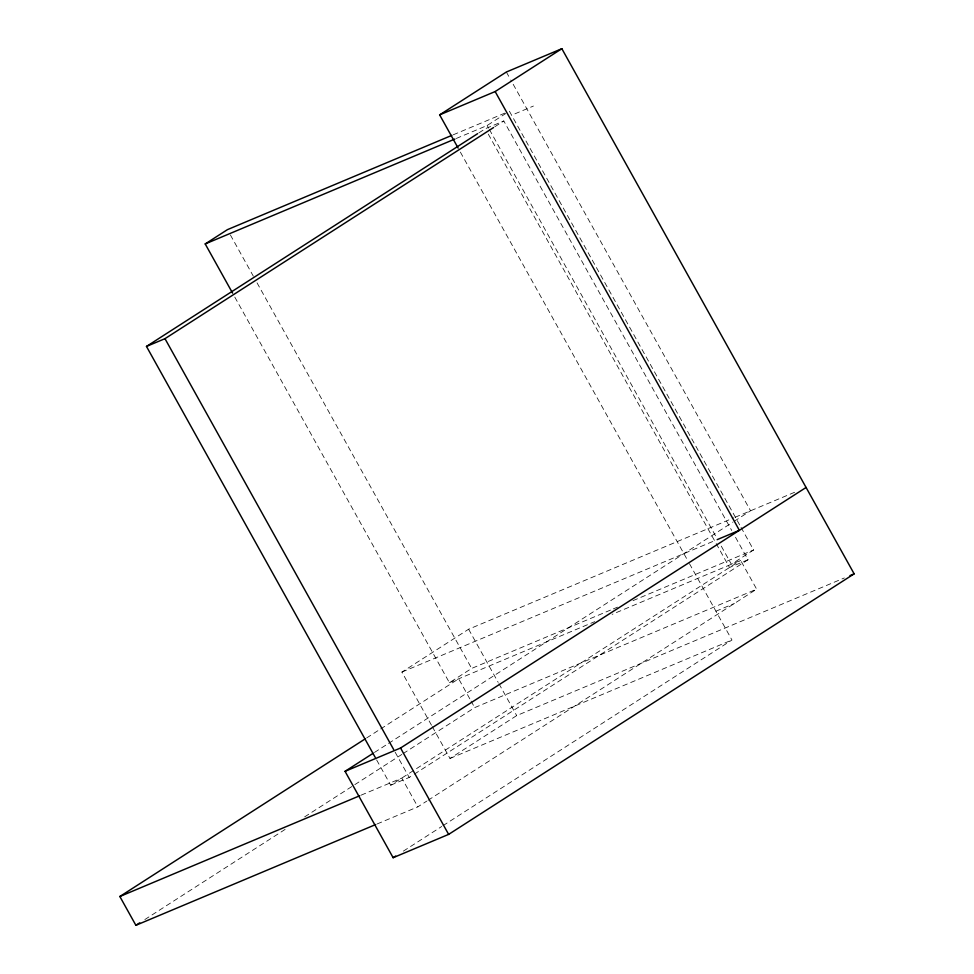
<?xml version="1.0" encoding="UTF-8"?>
<svg xmlns="http://www.w3.org/2000/svg" width="974" height="974" viewBox="0 0 974 974"><rect width="100%" height="100%" fill="white"/><g stroke="black" fill="none" stroke-linecap="round" stroke-linejoin="round"><path stroke-width="0.73" stroke-dasharray="4.87 3.65" d="M456.307 138.454L487.158 125.488L505.689 113.581M478.904 132.854L485.296 128.751L503.802 120.971L731.73 530.489M494.853 126.73L503.802 120.971M431.494 725.228L401.909 672.084L468.616 629.228L733.739 517.851M234.807 297.119L449.416 682.701L471.659 668.42L611.928 609.493M366.614 737.963L379.397 729.745M380.676 728.929L458.669 678.817L470.332 699.758M374.466 752.439L387.25 744.221M388.529 743.406L732.947 522.101M734.213 521.297L750.564 510.79L510.79 79.99M144.834 919.553L288.024 827.547M304.655 816.869L401.824 754.436M403.102 753.608L474.691 707.611L756.652 589.16L740.63 560.367L612.147 614.351M741.031 527.372L753.608 549.969L731.377 564.263L721.016 545.647M376.634 759.939L390.696 785.202L740.63 560.367M390.696 785.202L409.202 777.435L413.037 774.975M414.315 774.147L748.02 559.746L734.688 535.81M432.237 726.567L449.988 758.454L516.683 715.598L844.348 577.959M377.157 823.943L417.834 806.849L426.782 801.103M428.061 800.287L756.652 589.16M403.358 851.13L441.709 826.488M442.987 825.66L731.949 640.015L688.314 561.608M453.287 134.777L505.189 112.972M514.917 113.836L533.411 106.056M735.139 517.267L796.355 491.553M401.909 672.084L715.78 540.229M613.328 608.896L617.54 607.131M632.966 600.654L753.608 549.969M449.416 682.701L594.737 621.656M748.02 559.746L729.514 567.513L486.781 131.405M715.914 611.222L734.42 603.442M361.135 795.149L401.812 778.068L417.834 806.849M449.988 758.454L731.949 640.015M506.346 72.015L510.047 78.663M509.39 111.206L740.289 526.045M487.158 125.488L488.644 128.154M489.386 129.481L716.572 537.66M460.373 152.102L687.571 560.281M468.616 629.228L498.189 682.384M498.932 683.711L516.683 715.598M230.4 234.965L253.337 276.19M257.039 282.837L471.659 668.42M471.051 701.061L474.691 707.611M395.14 752.171L409.202 777.435"/><path stroke-width="1.46" d="M232.591 293.125L205.21 243.938L227.441 229.645L451.875 135.362M458.157 148.109L439.651 114.871L506.346 72.015L561.852 48.7L854.149 573.844L448.637 834.389L393.131 857.704L345.052 771.335L373.188 753.255M439.651 114.871L495.157 91.556L561.852 48.7M375.16 757.285L146.477 346.44L477.625 133.669M146.477 346.44L164.983 338.672L493.575 127.545M375.757 824.528L135.885 925.3L119.851 896.506L365.335 738.779M345.052 771.335L400.558 748.02L806.07 487.475M135.885 925.3L139.72 922.841M393.131 857.704L395.688 856.061M205.21 243.938L454.895 139.038M717.168 539.645L739.376 530.319L495.157 91.556M849.949 575.61L854.149 573.844M119.851 896.506L359.735 795.746M400.558 748.02L448.637 834.389M164.983 338.672L393.654 749.517"/></g></svg>
